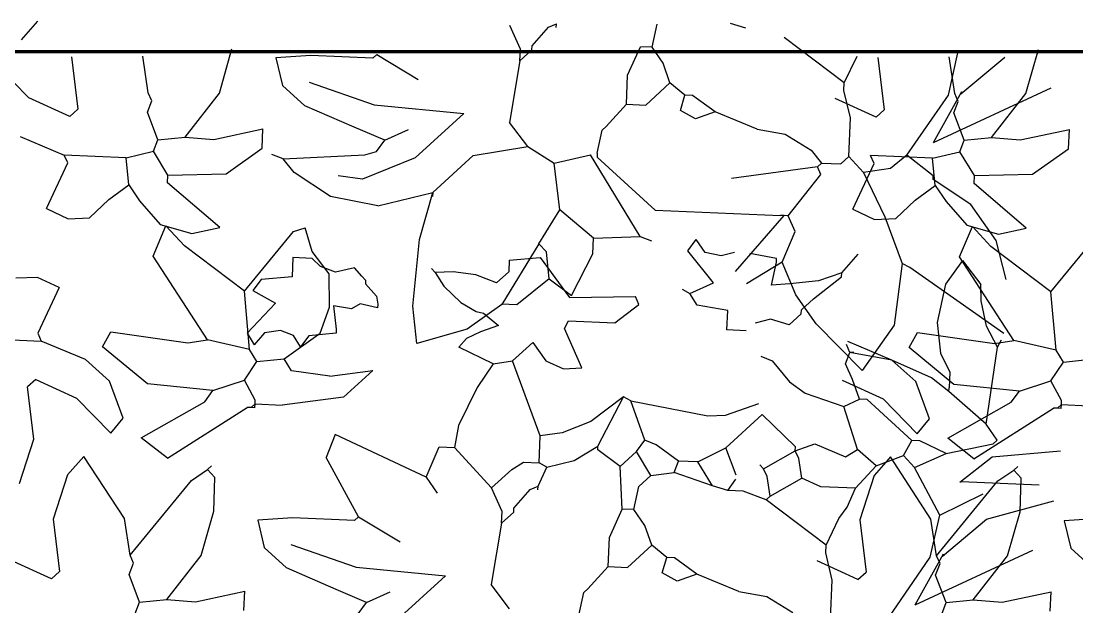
# Model space of a CAD drawing. Header units: inches. Extents: x 2013 to 15569, y -2551 to 2524.
# Drawn here: x 12736.9 to 12823.9, y 1362.5 to 1410.8 of the extents above; entities that cross this region are included whole.
import ezdxf

# ---------------------------------------------------------------- set-up
doc = ezdxf.new("R2010")
doc.units = ezdxf.units.IN
doc.header["$MEASUREMENT"] = 0
doc.layers.add('A-FLOR-FTPT', color=6, linetype='Continuous', lineweight=70)
doc.layers.add('VERDE_siepe', color=96, linetype='Continuous')

msp = doc.modelspace()

# ---------------------------------------------------------------- linework, layer by layer
at = {"layer": 'A-FLOR-FTPT'}
msp.add_line((12932.279, 1408.271), (12636.789, 1408.271), dxfattribs=at)
at = {"layer": 'VERDE_siepe'}
for p, q in [((12736.919, 1409.27), (12738.263, 1410.807)), ((12778.032, 1408.489), (12777.16, 1410.442)), ((12779.002, 1408.766), (12780.345, 1410.303)), ((12780.345, 1410.303), (12780.997, 1410.594)), ((12780.983, 1410.275), (12780.997, 1410.594)), ((12788.892, 1408.654), (12789.294, 1410.552)), ((12796.622, 1410.232), (12795.362, 1410.606)), ((12804.726, 1405.729), (12799.78, 1409.456)), ((12778.988, 1408.447), (12779.002, 1408.766)), ((12786.871, 1406.352), (12787.936, 1408.696)), ((12788.892, 1408.654), (12787.936, 1408.696)), ((12789.792, 1407.338), (12788.892, 1408.654)), ((12741.046, 1407.864), (12741.564, 1403.55)), ((12747.368, 1404.893), (12746.912, 1407.915)), ((12753.229, 1404.875), (12754.267, 1408.516)), ((12760.772, 1407.965), (12757.89, 1407.771)), ((12757.89, 1407.771), (12758.43, 1405.513)), ((12765.869, 1407.742), (12760.772, 1407.965)), ((12766.201, 1408.047), (12765.869, 1407.742)), ((12766.201, 1408.047), (12769.623, 1405.982)), ((12777.99, 1407.533), (12778.032, 1408.489)), ((12777.99, 1407.533), (12778.988, 1408.447)), ((12804.726, 1405.729), (12805.779, 1407.918)), ((12807.503, 1407.817), (12808.02, 1403.503)), ((12813.3, 1404.717), (12814.09, 1408.194)), ((12813.824, 1404.847), (12813.368, 1407.868)), ((12814.316, 1404.822), (12817.956, 1407.849)), ((12819.685, 1404.829), (12820.724, 1408.469)), ((12737.528, 1404.485), (12734.707, 1407.361)), ((12777.99, 1407.533), (12777.131, 1402.463)), ((12790.361, 1405.717), (12789.792, 1407.338)), ((12786.772, 1403.958), (12786.871, 1406.352)), ((12760.272, 1403.837), (12758.43, 1405.513)), ((12760.623, 1405.783), (12765.996, 1403.916)), ((12788.366, 1403.889), (12790.361, 1405.717)), ((12791.593, 1404.706), (12790.361, 1405.717)), ((12804.698, 1405.092), (12804.726, 1405.729)), ((12805.237, 1402.834), (12804.698, 1405.092)), ((12821.733, 1405.292), (12812.046, 1400.779)), ((12740.899, 1402.941), (12737.528, 1404.485)), ((12747.299, 1403.3), (12747.659, 1404.242)), ((12747.659, 1404.242), (12747.368, 1404.893)), ((12750.402, 1401.249), (12753.229, 1404.875)), ((12791.219, 1403.445), (12791.593, 1404.706)), ((12792.23, 1404.678), (12791.593, 1404.706)), ((12794.087, 1403.32), (12792.23, 1404.678)), ((12807.355, 1402.894), (12803.984, 1404.438)), ((12809.891, 1399.758), (12813.3, 1404.717)), ((12814.378, 1404.974), (12812.046, 1400.779)), ((12813.755, 1403.253), (12814.115, 1404.195)), ((12814.115, 1404.195), (12813.825, 1404.847)), ((12816.858, 1401.203), (12819.685, 1404.829)), ((12740.899, 1402.941), (12741.564, 1403.55)), ((12764.345, 1402.063), (12760.272, 1403.837)), ((12765.996, 1403.916), (12773.367, 1403.186)), ((12785.095, 1402.116), (12786.772, 1403.958)), ((12786.772, 1403.958), (12788.366, 1403.889)), ((12792.465, 1402.752), (12791.219, 1403.445)), ((12794.087, 1403.32), (12792.465, 1402.752)), ((12797.535, 1401.893), (12794.087, 1403.32)), ((12807.355, 1402.894), (12808.02, 1403.503)), ((12748.157, 1401.028), (12747.299, 1403.3)), ((12773.367, 1403.186), (12769.377, 1399.551)), ((12778.641, 1400.482), (12777.131, 1402.463)), ((12805.098, 1399.647), (12805.237, 1402.834)), ((12814.614, 1400.982), (12813.755, 1403.253)), ((12752.769, 1401.056), (12756.815, 1401.927)), ((12756.746, 1400.335), (12756.815, 1401.927)), ((12766.852, 1400.996), (12764.345, 1402.063)), ((12766.852, 1400.996), (12768.805, 1401.869)), ((12784.362, 1399.914), (12784.763, 1401.812)), ((12784.763, 1401.812), (12785.095, 1402.116)), ((12797.535, 1401.893), (12799.852, 1401.486)), ((12819.226, 1401.01), (12823.272, 1401.881)), ((12823.202, 1400.288), (12823.272, 1401.881)), ((12736.802, 1401.292), (12740.441, 1399.768)), ((12747.797, 1400.086), (12748.157, 1401.028)), ((12748.157, 1401.028), (12750.401, 1401.249)), ((12750.402, 1401.249), (12752.769, 1401.056)), ((12766.173, 1400.068), (12766.852, 1400.996)), ((12799.852, 1401.486), (12801.993, 1400.164)), ((12814.253, 1400.04), (12814.614, 1400.982)), ((12814.614, 1400.982), (12816.857, 1401.203)), ((12816.858, 1401.203), (12819.226, 1401.01)), ((12745.539, 1399.546), (12747.797, 1400.086)), ((12748.988, 1398.119), (12747.797, 1400.086)), ((12753.781, 1398.229), (12756.746, 1400.335)), ((12765.204, 1399.791), (12766.173, 1400.068)), ((12774.138, 1399.721), (12778.641, 1400.482)), ((12778.641, 1400.482), (12780.815, 1399.111)), ((12784.362, 1399.914), (12784.348, 1399.595)), ((12801.993, 1400.164), (12802.841, 1399.108)), ((12811.995, 1399.499), (12814.253, 1400.04)), ((12815.444, 1398.072), (12814.253, 1400.04)), ((12820.237, 1398.182), (12823.202, 1400.288)), ((12738.972, 1395.364), (12740.732, 1399.118)), ((12740.732, 1399.118), (12740.441, 1399.768)), ((12745.539, 1399.546), (12740.441, 1399.768)), ((12745.76, 1397.302), (12745.539, 1399.546)), ((12758.485, 1399.446), (12757.543, 1399.806)), ((12758.485, 1399.446), (12765.204, 1399.791)), ((12759.404, 1398.336), (12758.485, 1399.446)), ((12769.377, 1399.551), (12765.014, 1397.768)), ((12770.814, 1396.674), (12774.138, 1399.721)), ((12780.815, 1399.111), (12783.814, 1399.79)), ((12781.286, 1395.26), (12780.815, 1399.111)), ((12787.893, 1393.056), (12783.814, 1399.79)), ((12784.348, 1399.595), (12789.138, 1395.236)), ((12802.508, 1398.803), (12802.841, 1399.108)), ((12802.841, 1399.108), (12804.434, 1399.039)), ((12804.434, 1399.039), (12805.098, 1399.647)), ((12806.318, 1398.318), (12805.098, 1399.647)), ((12805.428, 1395.317), (12807.188, 1399.071)), ((12807.188, 1399.071), (12806.898, 1399.722)), ((12811.995, 1399.499), (12806.898, 1399.722)), ((12809.891, 1399.758), (12808.523, 1398.651)), ((12812.053, 1398.068), (12809.891, 1399.758)), ((12812.216, 1397.256), (12811.995, 1399.499)), ((12748.961, 1397.482), (12748.988, 1398.119)), ((12748.988, 1398.119), (12753.781, 1398.229)), ((12762.396, 1396.362), (12759.404, 1398.336)), ((12802.508, 1398.803), (12795.443, 1397.834)), ((12800.097, 1394.758), (12802.799, 1398.152)), ((12802.799, 1398.152), (12802.508, 1398.803)), ((12808.523, 1398.651), (12806.318, 1398.318)), ((12806.318, 1398.318), (12808.057, 1394.679)), ((12815.444, 1398.072), (12820.237, 1398.182)), ((12744.112, 1396.098), (12745.76, 1397.302)), ((12745.76, 1397.302), (12746.66, 1395.986)), ((12753.268, 1393.783), (12748.961, 1397.482)), ((12765.014, 1397.768), (12763.014, 1398.059)), ((12810.568, 1396.051), (12812.216, 1397.256)), ((12812.039, 1397.749), (12812.053, 1398.068)), ((12815.141, 1395.699), (12812.039, 1397.749)), ((12812.216, 1397.256), (12813.116, 1395.94)), ((12815.417, 1397.435), (12815.444, 1398.072)), ((12819.724, 1393.736), (12815.417, 1397.435)), ((12766.297, 1395.593), (12762.396, 1396.362)), ((12766.297, 1395.593), (12770.814, 1396.674)), ((12769.717, 1392.818), (12770.814, 1396.674)), ((12770.814, 1396.674), (12770.8, 1396.355)), ((12742.52, 1394.593), (12744.112, 1396.098)), ((12746.66, 1395.986), (12748.359, 1394.031)), ((12808.976, 1394.546), (12810.568, 1396.051)), ((12813.116, 1395.94), (12814.815, 1393.984)), ((12817.246, 1392.734), (12815.141, 1395.699)), ((12738.972, 1395.364), (12740.758, 1394.516)), ((12779.567, 1392.462), (12781.286, 1395.26)), ((12784.056, 1392.904), (12781.286, 1395.26)), ((12789.138, 1395.236), (12799.46, 1394.786)), ((12795.747, 1390.16), (12799.779, 1394.772)), ((12799.779, 1394.772), (12799.46, 1394.786)), ((12800.097, 1394.758), (12799.779, 1394.772)), ((12800.679, 1393.457), (12800.097, 1394.758)), ((12805.428, 1395.317), (12807.214, 1394.469)), ((12808.057, 1394.679), (12809.502, 1390.837)), ((12740.758, 1394.516), (12742.52, 1394.593)), ((12747.761, 1391.429), (12748.828, 1393.937)), ((12748.359, 1394.031), (12750.966, 1393.303)), ((12750.351, 1392.274), (12748.828, 1393.937)), ((12750.966, 1393.303), (12753.268, 1393.783)), ((12759.342, 1393.478), (12760.312, 1393.755)), ((12760.865, 1391.816), (12760.312, 1393.755)), ((12807.214, 1394.469), (12808.976, 1394.546)), ((12814.217, 1391.383), (12815.284, 1393.89)), ((12814.815, 1393.984), (12817.422, 1393.256)), ((12816.807, 1392.227), (12815.284, 1393.89)), ((12755.296, 1388.547), (12759.342, 1393.478)), ((12784.001, 1391.63), (12784.056, 1392.904)), ((12784.056, 1392.904), (12787.893, 1393.056)), ((12787.893, 1393.056), (12788.835, 1392.695)), ((12799.612, 1390.949), (12800.679, 1393.457)), ((12817.422, 1393.256), (12819.724, 1393.736)), ((12821.753, 1388.5), (12825.798, 1393.432)), ((12755.296, 1388.547), (12750.351, 1392.274)), ((12769.184, 1387.313), (12769.717, 1392.818)), ((12779.567, 1392.462), (12776.519, 1387.454)), ((12780.177, 1391.796), (12779.567, 1392.462)), ((12791.832, 1391.885), (12792.51, 1392.813)), ((12793.272, 1391.736), (12792.51, 1392.813)), ((12821.753, 1388.5), (12816.807, 1392.227)), ((12818.063, 1389.506), (12817.246, 1392.734)), ((12752.248, 1384.53), (12747.761, 1391.429)), ((12759.291, 1391.32), (12759.222, 1389.727)), ((12760.885, 1391.251), (12759.291, 1391.32)), ((12762.277, 1389.985), (12760.865, 1391.816)), ((12761.557, 1390.578), (12760.885, 1391.251)), ((12777.114, 1391.107), (12779.677, 1391.314)), ((12779.677, 1391.314), (12782.087, 1388.018)), ((12780.398, 1389.553), (12780.177, 1391.796)), ((12782.254, 1388.194), (12784.001, 1391.63)), ((12793.951, 1389.238), (12791.832, 1391.885)), ((12794.568, 1391.451), (12793.272, 1391.736)), ((12795.672, 1391.746), (12794.568, 1391.451)), ((12799.146, 1391.247), (12796.93, 1391.662)), ((12799.132, 1390.928), (12799.146, 1391.247)), ((12804.521, 1390.055), (12805.864, 1391.592)), ((12818.705, 1384.484), (12814.217, 1391.383)), ((12762.791, 1390.124), (12761.557, 1390.578)), ((12764.362, 1390.46), (12762.791, 1390.124)), ((12764.971, 1389.795), (12764.362, 1390.46)), ((12771.005, 1390.097), (12770.701, 1390.429)), ((12777.114, 1391.107), (12777.072, 1390.151)), ((12799.612, 1390.949), (12796.661, 1389.162)), ((12798.73, 1389.03), (12799.132, 1390.928)), ((12800.74, 1388.241), (12799.612, 1390.949)), ((12809.502, 1390.837), (12808.84, 1385.738)), ((12810.126, 1390.491), (12809.502, 1390.837)), ((12817.868, 1385.046), (12810.126, 1390.491)), ((12814.46, 1391.075), (12813.062, 1389.128)), ((12814.46, 1391.075), (12815.97, 1389.094)), ((12738.233, 1389.688), (12736.47, 1389.611)), ((12740.018, 1388.84), (12738.233, 1389.688)), ((12756.66, 1389.52), (12755.981, 1388.591)), ((12759.222, 1389.727), (12756.66, 1389.52)), ((12762.303, 1387.22), (12762.277, 1389.985)), ((12764.971, 1389.795), (12765.276, 1389.463)), ((12765.276, 1389.463), (12765.262, 1389.144)), ((12772.487, 1390.154), (12771.005, 1390.097)), ((12771.005, 1390.097), (12771.731, 1388.958)), ((12774.352, 1389.888), (12772.487, 1390.154)), ((12776.075, 1389.237), (12774.352, 1389.888)), ((12777.072, 1390.151), (12776.075, 1389.237)), ((12780.398, 1389.553), (12777.752, 1387.433)), ((12780.398, 1389.553), (12782.254, 1388.194)), ((12802.193, 1387.921), (12804.507, 1389.736)), ((12804.521, 1390.055), (12802.603, 1389.387)), ((12804.507, 1389.736), (12804.521, 1390.055)), ((12740.018, 1388.84), (12738.258, 1385.086)), ((12755.725, 1383.74), (12755.296, 1388.547)), ((12755.981, 1388.591), (12757.851, 1387.552)), ((12765.262, 1389.144), (12766.176, 1388.147)), ((12771.731, 1388.958), (12773.138, 1387.607)), ((12791.374, 1388.713), (12791.998, 1388.366)), ((12791.998, 1388.366), (12793.951, 1389.238)), ((12800.248, 1389.147), (12798.73, 1389.03)), ((12802.603, 1389.387), (12800.248, 1389.147)), ((12813.062, 1389.128), (12812.378, 1385.959)), ((12816.001, 1387.743), (12815.97, 1389.094)), ((12766.176, 1388.147), (12766.283, 1387.485)), ((12782.087, 1388.018), (12787.517, 1388.1)), ((12787.808, 1387.449), (12787.517, 1388.1)), ((12792.594, 1387.382), (12791.998, 1388.366)), ((12802.395, 1385.865), (12800.74, 1388.241)), ((12801.196, 1387.007), (12802.193, 1387.921)), ((12816.455, 1385.667), (12816.001, 1387.743)), ((12822.181, 1383.693), (12821.753, 1388.5)), ((12757.851, 1387.552), (12755.509, 1385.1)), ((12761.529, 1385.083), (12762.303, 1387.22)), ((12762.63, 1387.344), (12762.865, 1385.418)), ((12764.131, 1387.095), (12762.63, 1387.344)), ((12764.842, 1387.507), (12764.131, 1387.095)), ((12766.269, 1387.166), (12764.842, 1387.507)), ((12766.283, 1387.485), (12766.269, 1387.166)), ((12769.489, 1384.229), (12769.184, 1387.313)), ((12773.138, 1387.607), (12774.396, 1386.877)), ((12776.519, 1387.454), (12773.646, 1385.43)), ((12774.396, 1386.877), (12775.008, 1386.73)), ((12777.752, 1387.433), (12776.478, 1387.488)), ((12785.827, 1385.939), (12787.808, 1387.449)), ((12795.128, 1386.953), (12792.594, 1387.382)), ((12795.058, 1385.359), (12795.128, 1386.953)), ((12801.182, 1386.689), (12801.196, 1387.007)), ((12775.008, 1386.73), (12776.241, 1385.718)), ((12781.657, 1385.482), (12782.004, 1386.106)), ((12782.004, 1386.106), (12785.827, 1385.939)), ((12798.649, 1386.246), (12797.38, 1385.902)), ((12800.185, 1385.775), (12798.649, 1386.246)), ((12800.849, 1386.384), (12800.185, 1385.775)), ((12800.849, 1386.384), (12801.182, 1386.689)), ((12812.378, 1385.959), (12812.65, 1383.434)), ((12738.258, 1385.086), (12738.549, 1384.436)), ((12743.604, 1383.95), (12744.297, 1385.196)), ((12744.297, 1385.196), (12750.641, 1384.281)), ((12755.509, 1385.1), (12756.104, 1384.117)), ((12756.956, 1385.123), (12756.104, 1384.117)), ((12758.273, 1385.294), (12756.956, 1385.123)), ((12759.346, 1384.904), (12758.273, 1385.294)), ((12758.564, 1382.978), (12761.529, 1385.083)), ((12762.851, 1385.099), (12760.607, 1384.878)), ((12762.865, 1385.418), (12762.851, 1385.099)), ((12773.646, 1385.43), (12769.489, 1384.229)), ((12774.734, 1385.203), (12773.595, 1384.639)), ((12776.241, 1385.718), (12774.734, 1385.203)), ((12783.111, 1382.227), (12781.657, 1385.482)), ((12796.652, 1385.29), (12795.058, 1385.359)), ((12806.185, 1382.015), (12802.395, 1385.865)), ((12808.84, 1385.738), (12806.185, 1382.015)), ((12810.061, 1383.903), (12810.753, 1385.149)), ((12810.753, 1385.149), (12817.097, 1384.235)), ((12817.341, 1383.926), (12816.455, 1385.667)), ((12733.452, 1384.658), (12738.549, 1384.436)), ((12742.188, 1382.912), (12738.549, 1384.436)), ((12750.641, 1384.281), (12752.248, 1384.53)), ((12755.725, 1383.74), (12752.248, 1384.53)), ((12759.928, 1383.95), (12759.346, 1384.904)), ((12760.607, 1384.878), (12759.928, 1383.95)), ((12773.595, 1384.639), (12772.971, 1383.946)), ((12777.39, 1382.795), (12779.053, 1384.319)), ((12779.053, 1384.319), (12780.141, 1382.818)), ((12808.644, 1382.866), (12805.005, 1384.389)), ((12817.097, 1384.235), (12818.705, 1384.484)), ((12817.341, 1383.926), (12817.687, 1384.55)), ((12822.181, 1383.693), (12818.705, 1384.484)), ((12747.303, 1380.915), (12743.604, 1383.95)), ((12756.321, 1382.756), (12755.725, 1383.74)), ((12775.783, 1382.547), (12772.971, 1383.946)), ((12804.832, 1382.557), (12805.192, 1383.498)), ((12805.192, 1383.498), (12804.902, 1384.15)), ((12805.511, 1383.485), (12805.192, 1383.498)), ((12808.644, 1382.866), (12805.192, 1383.498)), ((12813.759, 1380.869), (12810.061, 1383.903)), ((12812.65, 1383.434), (12813.421, 1381.863)), ((12816.426, 1377.583), (12817.341, 1383.926)), ((12822.777, 1382.71), (12822.181, 1383.693)), ((12744.163, 1381.137), (12742.188, 1382.912)), ((12755.295, 1381.206), (12756.321, 1382.756)), ((12756.321, 1382.756), (12758.564, 1382.978)), ((12759.16, 1381.995), (12758.564, 1382.978)), ((12775.783, 1382.547), (12774.475, 1380.608)), ((12775.783, 1382.547), (12777.39, 1382.795)), ((12779.675, 1376.631), (12777.39, 1382.795)), ((12780.141, 1382.818), (12781.578, 1382.141)), ((12797.836, 1383.181), (12798.778, 1382.82)), ((12798.778, 1382.82), (12800.223, 1381.062)), ((12805.413, 1381.255), (12804.832, 1382.557)), ((12810.619, 1381.09), (12808.644, 1382.866)), ((12811.907, 1381.409), (12808.644, 1382.866)), ((12821.751, 1381.159), (12822.777, 1382.71)), ((12822.777, 1382.71), (12825.021, 1382.932)), ((12762.332, 1381.537), (12759.16, 1381.995)), ((12762.332, 1381.537), (12765.887, 1381.996)), ((12765.887, 1381.996), (12763.446, 1379.799)), ((12781.578, 1382.141), (12783.111, 1382.227)), ((12813.421, 1381.863), (12813.365, 1380.589)), ((12738.092, 1381.263), (12737.426, 1380.654)), ((12738.092, 1381.263), (12741.463, 1379.719)), ((12745.295, 1378.076), (12744.163, 1381.137)), ((12752.704, 1380.361), (12747.303, 1380.915)), ((12752.704, 1380.361), (12755.295, 1381.206)), ((12756.182, 1379.571), (12755.295, 1381.206)), ((12800.223, 1381.062), (12801.491, 1380.15)), ((12804.548, 1381.216), (12807.919, 1379.672)), ((12805.981, 1379.634), (12805.413, 1381.255)), ((12811.751, 1378.029), (12810.619, 1381.09)), ((12813.351, 1380.27), (12811.907, 1381.409)), ((12819.161, 1380.314), (12813.759, 1380.869)), ((12819.161, 1380.314), (12821.751, 1381.159)), ((12822.638, 1379.524), (12821.751, 1381.159)), ((12737.944, 1376.341), (12737.426, 1380.654)), ((12752.026, 1379.433), (12752.704, 1380.361)), ((12774.475, 1380.608), (12772.931, 1377.481)), ((12786.519, 1379.844), (12783.851, 1377.803)), ((12784.427, 1375.785), (12786.519, 1379.844)), ((12787.142, 1379.497), (12786.519, 1379.844)), ((12801.491, 1380.15), (12804.68, 1379.053)), ((12813.351, 1380.27), (12813.365, 1380.589)), ((12816.426, 1377.583), (12813.351, 1380.27)), ((12818.482, 1379.386), (12819.161, 1380.314)), ((12741.463, 1379.719), (12744.284, 1376.844)), ((12746.789, 1376.469), (12752.026, 1379.433)), ((12748.95, 1374.779), (12755.516, 1378.961)), ((12755.836, 1378.947), (12755.516, 1378.961)), ((12755.836, 1378.947), (12756.168, 1379.252)), ((12756.154, 1378.933), (12756.168, 1379.252)), ((12756.168, 1379.252), (12756.182, 1379.571)), ((12756.168, 1379.252), (12758.398, 1379.155)), ((12763.446, 1379.799), (12758.398, 1379.155)), ((12787.142, 1379.497), (12793.472, 1378.264)), ((12788.278, 1376.256), (12787.142, 1379.497)), ((12794.923, 1378.322), (12797.691, 1379.287)), ((12804.68, 1379.053), (12805.981, 1379.634)), ((12805.801, 1375.492), (12804.68, 1379.053)), ((12806.619, 1379.606), (12805.981, 1379.634)), ((12810.303, 1376.253), (12806.619, 1379.606)), ((12807.919, 1379.672), (12810.74, 1376.797)), ((12813.245, 1376.422), (12818.482, 1379.386)), ((12822.292, 1378.9), (12822.624, 1379.206)), ((12822.61, 1378.886), (12822.624, 1379.206)), ((12822.624, 1379.206), (12822.638, 1379.524)), ((12822.624, 1379.206), (12824.854, 1379.108)), ((12756.154, 1378.933), (12755.836, 1378.947)), ((12793.472, 1378.264), (12794.923, 1378.322)), ((12794.955, 1375.646), (12797.947, 1378.388)), ((12800.704, 1375.714), (12797.947, 1378.388)), ((12815.407, 1374.732), (12821.972, 1378.914)), ((12822.292, 1378.9), (12821.972, 1378.914)), ((12822.61, 1378.886), (12822.292, 1378.9)), ((12744.284, 1376.844), (12745.295, 1378.076)), ((12772.931, 1377.481), (12772.61, 1375.663)), ((12783.851, 1377.803), (12781.465, 1376.863)), ((12810.74, 1376.797), (12811.751, 1378.029)), ((12817.326, 1376.266), (12816.426, 1377.583)), ((12748.95, 1374.779), (12746.789, 1376.469)), ((12762.761, 1376.73), (12762.04, 1374.846)), ((12770.269, 1373.211), (12762.761, 1376.73)), ((12779.578, 1374.401), (12779.675, 1376.631)), ((12781.465, 1376.863), (12779.675, 1376.631)), ((12815.407, 1374.732), (12813.245, 1376.422)), ((12736.761, 1372.702), (12737.944, 1376.341)), ((12770.269, 1373.211), (12771.336, 1375.718)), ((12771.336, 1375.718), (12772.61, 1375.663)), ((12775.658, 1372.337), (12772.61, 1375.663)), ((12782.46, 1374.594), (12784.427, 1375.785)), ((12784.413, 1375.467), (12784.427, 1375.785)), ((12787.599, 1375.328), (12788.278, 1376.256)), ((12789.22, 1375.896), (12788.278, 1376.256)), ((12791.076, 1374.538), (12789.22, 1375.896)), ((12792.668, 1374.468), (12794.955, 1375.646)), ((12795.813, 1373.373), (12794.955, 1375.646)), ((12800.69, 1375.396), (12802.31, 1375.963)), ((12800.69, 1375.396), (12800.704, 1375.714)), ((12802.31, 1375.963), (12804.817, 1374.896)), ((12804.817, 1374.896), (12805.801, 1375.492)), ((12807.339, 1374.148), (12805.801, 1375.492)), ((12809.61, 1375.007), (12810.303, 1376.253)), ((12810.94, 1376.226), (12810.303, 1376.253)), ((12813.129, 1375.172), (12810.94, 1376.226)), ((12813.129, 1375.172), (12816.994, 1375.962)), ((12816.994, 1375.962), (12817.326, 1376.266)), ((12742.071, 1374.934), (12740.728, 1373.397)), ((12745.41, 1369.81), (12742.072, 1374.934)), ((12764.699, 1369.942), (12762.04, 1374.846)), ((12786.269, 1374.109), (12784.413, 1375.467)), ((12786.269, 1374.109), (12787.599, 1375.328)), ((12788.789, 1373.361), (12787.599, 1375.328)), ((12798.071, 1373.914), (12800.69, 1375.396)), ((12800.98, 1374.745), (12800.69, 1375.396)), ((12801.229, 1373.137), (12800.98, 1374.745)), ((12808.527, 1374.887), (12807.184, 1373.35)), ((12807.339, 1374.148), (12809.61, 1375.007)), ((12811.866, 1369.763), (12808.528, 1374.887)), ((12810.524, 1374.009), (12809.61, 1375.007)), ((12810.524, 1374.009), (12813.129, 1375.172)), ((12816.912, 1374.87), (12814.248, 1372.78)), ((12822.547, 1375.359), (12816.912, 1374.87)), ((12750.923, 1372.952), (12752.239, 1373.853)), ((12752.239, 1373.853), (12752.571, 1374.157)), ((12752.849, 1373.187), (12752.239, 1373.853)), ((12775.658, 1372.337), (12777.32, 1373.861)), ((12777.32, 1373.861), (12778.303, 1374.457)), ((12778.303, 1374.457), (12779.578, 1374.401)), ((12779.495, 1372.489), (12780.201, 1374.054)), ((12780.201, 1374.054), (12779.578, 1374.401)), ((12780.201, 1374.054), (12782.46, 1374.594)), ((12786.434, 1370.591), (12786.269, 1374.109)), ((12790.715, 1373.596), (12791.076, 1374.538)), ((12792.668, 1374.468), (12791.076, 1374.538)), ((12793.86, 1372.501), (12792.668, 1374.468)), ((12797.767, 1374.246), (12798.071, 1373.914)), ((12798.361, 1373.262), (12798.071, 1373.914)), ((12805.662, 1372.306), (12807.339, 1374.148)), ((12812.588, 1370.089), (12810.524, 1374.009)), ((12817.38, 1372.906), (12818.695, 1373.806)), ((12818.695, 1373.806), (12819.027, 1374.11)), ((12819.305, 1373.14), (12818.695, 1373.806)), ((12740.728, 1373.397), (12739.545, 1369.759)), ((12745.866, 1366.788), (12750.923, 1372.952)), ((12752.765, 1370.411), (12752.849, 1373.187)), ((12770.269, 1373.211), (12771.169, 1371.895)), ((12787.792, 1372.447), (12788.789, 1373.361)), ((12788.789, 1373.361), (12790.715, 1373.596)), ((12793.86, 1372.501), (12790.715, 1373.596)), ((12795.12, 1372.127), (12795.799, 1373.055)), ((12798.611, 1371.656), (12798.361, 1373.262)), ((12798.611, 1371.656), (12801.229, 1373.137)), ((12802.795, 1372.431), (12801.229, 1373.137)), ((12807.184, 1373.35), (12806.001, 1369.712)), ((12812.323, 1366.741), (12817.38, 1372.906)), ((12814.353, 1372.87), (12820.787, 1372.59)), ((12819.222, 1370.364), (12819.305, 1373.14)), ((12776.53, 1370.384), (12775.658, 1372.337)), ((12777.5, 1370.661), (12778.843, 1372.198)), ((12778.843, 1372.198), (12779.495, 1372.489)), ((12779.481, 1372.17), (12779.495, 1372.489)), ((12787.39, 1370.549), (12787.792, 1372.447)), ((12795.12, 1372.127), (12793.86, 1372.501)), ((12796.394, 1372.072), (12795.12, 1372.127)), ((12798.278, 1371.351), (12796.394, 1372.072)), ((12805.662, 1372.306), (12802.795, 1372.431)), ((12804.955, 1370.741), (12805.662, 1372.306)), ((12798.278, 1371.351), (12798.611, 1371.656)), ((12803.224, 1367.624), (12798.278, 1371.351)), ((12812.588, 1370.089), (12816.176, 1371.848)), ((12816.454, 1369.744), (12822.005, 1371.259)), ((12751.727, 1366.77), (12752.765, 1370.411)), ((12776.489, 1369.428), (12776.53, 1370.384)), ((12776.489, 1369.428), (12777.486, 1370.342)), ((12777.486, 1370.342), (12777.5, 1370.661)), ((12785.369, 1368.247), (12786.434, 1370.591)), ((12787.39, 1370.549), (12786.434, 1370.591)), ((12788.291, 1369.233), (12787.39, 1370.549)), ((12804.277, 1369.813), (12804.955, 1370.741)), ((12818.183, 1366.724), (12819.222, 1370.364)), ((12739.545, 1369.759), (12740.062, 1365.445)), ((12745.866, 1366.788), (12745.41, 1369.81)), ((12759.27, 1369.86), (12756.389, 1369.666)), ((12756.389, 1369.666), (12756.928, 1367.408)), ((12764.367, 1369.637), (12759.27, 1369.86)), ((12764.699, 1369.942), (12764.367, 1369.637)), ((12764.699, 1369.942), (12768.121, 1367.877)), ((12776.489, 1369.428), (12775.629, 1364.358)), ((12803.224, 1367.624), (12804.277, 1369.813)), ((12806.001, 1369.712), (12806.518, 1365.398)), ((12811.798, 1366.612), (12812.588, 1370.089)), ((12812.323, 1366.742), (12811.866, 1369.763)), ((12812.814, 1366.717), (12816.454, 1369.744)), ((12825.726, 1369.813), (12822.845, 1369.62)), ((12822.845, 1369.62), (12823.384, 1367.361)), ((12788.859, 1367.612), (12788.291, 1369.233)), ((12759.121, 1367.678), (12764.494, 1365.811)), ((12785.27, 1365.853), (12785.369, 1368.247)), ((12746.157, 1366.137), (12745.866, 1366.788)), ((12758.77, 1365.732), (12756.928, 1367.408)), ((12786.864, 1365.784), (12788.859, 1367.612)), ((12790.091, 1366.601), (12788.859, 1367.612)), ((12803.196, 1366.987), (12803.224, 1367.624)), ((12803.735, 1364.729), (12803.196, 1366.987)), ((12820.231, 1367.187), (12810.544, 1362.674)), ((12812.876, 1366.869), (12810.544, 1362.674)), ((12825.226, 1365.685), (12823.384, 1367.361)), ((12739.397, 1364.836), (12736.026, 1366.38)), ((12745.797, 1365.195), (12746.157, 1366.137)), ((12748.9, 1363.144), (12751.727, 1366.77)), ((12789.717, 1365.34), (12790.091, 1366.601)), ((12790.729, 1366.573), (12790.091, 1366.601)), ((12792.585, 1365.215), (12790.729, 1366.573)), ((12805.853, 1364.789), (12802.482, 1366.333)), ((12808.389, 1361.653), (12811.798, 1366.612)), ((12812.253, 1365.148), (12812.613, 1366.09)), ((12812.613, 1366.09), (12812.323, 1366.741)), ((12815.356, 1363.098), (12818.183, 1366.724)), ((12739.397, 1364.836), (12740.062, 1365.445)), ((12746.656, 1362.923), (12745.797, 1365.195)), ((12762.843, 1363.958), (12758.77, 1365.732)), ((12764.494, 1365.811), (12771.865, 1365.081)), ((12771.865, 1365.081), (12767.876, 1361.446)), ((12783.594, 1364.011), (12785.27, 1365.853)), ((12785.27, 1365.853), (12786.864, 1365.784)), ((12790.964, 1364.647), (12789.717, 1365.34)), ((12792.585, 1365.215), (12790.964, 1364.647)), ((12796.033, 1363.787), (12792.585, 1365.215)), ((12805.853, 1364.789), (12806.518, 1365.398)), ((12813.112, 1362.877), (12812.253, 1365.148)), ((12777.139, 1362.377), (12775.629, 1364.358)), ((12803.596, 1361.542), (12803.735, 1364.729)), ((12751.268, 1362.951), (12755.314, 1363.822)), ((12755.244, 1362.23), (12755.314, 1363.822)), ((12765.35, 1362.891), (12762.843, 1363.958)), ((12765.35, 1362.891), (12767.303, 1363.764)), ((12782.86, 1361.809), (12783.261, 1363.707)), ((12783.261, 1363.707), (12783.594, 1364.011)), ((12796.033, 1363.787), (12798.35, 1363.381)), ((12798.35, 1363.381), (12800.491, 1362.059)), ((12817.724, 1362.905), (12821.77, 1363.776)), ((12821.7, 1362.183), (12821.77, 1363.776)), ((12746.295, 1361.981), (12746.656, 1362.923)), ((12746.656, 1362.923), (12748.899, 1363.144)), ((12748.9, 1363.144), (12751.268, 1362.951)), ((12764.671, 1361.963), (12765.35, 1362.891)), ((12812.751, 1361.935), (12813.112, 1362.877)), ((12813.112, 1362.877), (12815.356, 1363.098)), ((12815.356, 1363.097), (12817.724, 1362.905))]:
    msp.add_line(p, q, dxfattribs=at)
msp.add_arc((12789.138, 1395.236), 0.0000399, 227.3475, 267.15048, dxfattribs=at)

doc.saveas('drawing.dxf')
